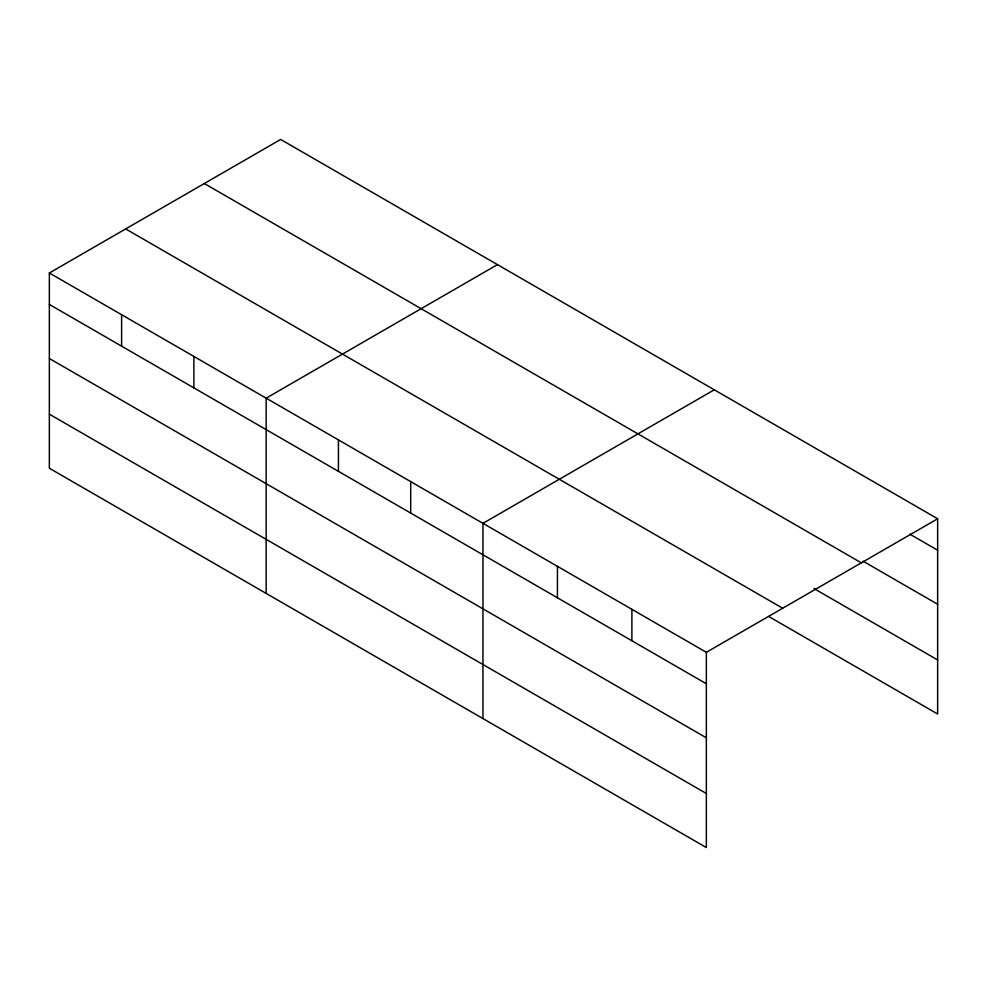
<?xml version="1.0" encoding="UTF-8"?>
<svg xmlns="http://www.w3.org/2000/svg" width="987" height="987" viewBox="0 0 987 987"><rect width="100%" height="100%" fill="white"/><g stroke="black" fill="none" stroke-linecap="round" stroke-linejoin="round"><path stroke-width="1.48" d="M706.347 737.807L706.347 652.308L49.35 272.992L49.35 468.233L706.347 847.549L706.347 737.807L49.35 358.491M768.787 616.505L937.65 714.008L937.65 518.767L280.653 139.451L49.35 272.992M497.46 264.627L266.157 398.168L266.157 593.397M714.267 389.803L482.964 523.344L482.964 718.573M706.347 652.308L937.65 518.767M909.73 534.09L937.65 550.215M863.193 561.27L937.65 604.266M204.321 183.52L861.318 562.837M813.991 588.56L937.65 659.958M125.682 228.935L782.679 608.239M49.35 304.44L706.347 683.757M49.35 414.182L706.347 793.499M631.89 609.324L631.89 640.76M557.433 566.328L557.433 597.777M410.703 481.619L410.703 513.067M338.43 439.894L338.43 471.342M193.884 356.443L193.884 387.891M121.623 314.717L121.623 346.166"/></g></svg>
